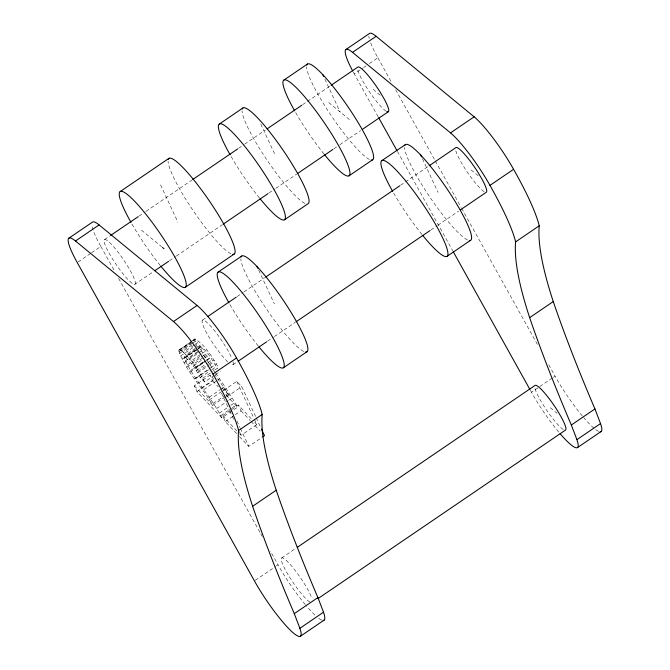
<?xml version="1.0" encoding="UTF-8"?>
<svg xmlns="http://www.w3.org/2000/svg" width="670" height="670" viewBox="0 0 670 670"><rect width="100%" height="100%" fill="white"/><g stroke="black" fill="none" stroke-linecap="round" stroke-linejoin="round"><path stroke-width="0.5" stroke-dasharray="3.35 2.51" d="M231.77 411.112L221.829 417.879C211.285 396.757 193.89 379.647 184.149 358.14L184.351 356.959L196.779 348.5M215.053 372.403L203.102 354.288L199.895 347.42L200.095 346.239C208.362 351.072 211.988 360.963 217.465 368.274M225.162 396.858L212.733 405.317C202.139 386.732 185.297 370.912 178.748 350.293L191.595 341.214M192.834 340.695L194.903 338.961C205.531 345.142 212.097 357.21 218.504 367.503L212.708 371.456M104.512 239.592L109.704 236.058M139.109 216.033L145.164 211.913M146.027 211.326L191.871 180.113M238.579 148.305L243.771 144.77M244.634 144.184L265.387 130.047M302.58 104.721L330.26 85.877M78.088 261.962L90.735 253.352M91.581 252.774L100.852 246.459A48.248 7.847 55.7 0 1 91.807 224.819M378.14 116.764L354.279 73.893L362.713 68.147M363.559 67.578L366.088 65.853M369.455 63.558L377.888 57.813A48.248 7.847 55.7 0 1 370.401 42.185M134.879 284.289A27.018 4.397 55.7 0 0 115.332 248.754A27.018 4.397 55.7 0 0 108.875 252.783A27.018 4.397 55.7 0 0 134.879 284.289L153.045 271.928M169.477 260.739L175.532 256.61M176.403 256.024L222.239 224.81M268.946 193.002L275.002 188.881M275.864 188.295L296.626 174.158M333.819 148.832L339.003 145.298M339.874 144.712L360.628 130.575M202.508 320.118L206.829 317.178M237.105 296.559L243.16 292.438M244.022 291.852L264.776 277.715M400.576 185.247L428.256 166.403M192.424 340.653L194.903 338.961M178.748 350.293L192.005 341.264M179.166 349.673L180.088 349.782L192.516 341.323M193.345 340.754L195.833 339.062M178.831 351.557L192.918 341.96M180.088 349.782L181.52 350.678L192.29 343.341M193.119 342.78L197.256 339.958M179.426 353.467L193.504 343.878M181.52 350.678L183.463 352.353L194.233 345.025M195.062 344.455L199.199 341.633M180.515 356.038L195.431 345.879M183.463 352.353L185.908 354.824L196.679 347.487M197.508 346.926L201.653 344.104M197.608 347.931L200.095 346.239M182.098 359.195L197.014 349.045M184.149 358.14L197.407 349.12M198.236 348.551L199.895 347.42M184.351 356.959L185.758 357.512L197.357 349.606M198.186 349.045L201.494 346.792M185.908 354.824L188.555 357.738L199.325 350.41M200.154 349.841L204.3 347.026M185.196 360.921L199.275 351.331M184.124 362.797L204.065 349.196M188.555 357.738L191.143 360.82L201.084 354.053M201.913 353.492L206.879 350.109M187.365 365.008L201.444 355.418M186.704 367.018L202.449 356.298M203.228 355.845L207.365 353.023M191.143 360.82L193.663 364.07L203.605 357.303M204.434 356.741L209.409 353.35M185.758 357.512L193.253 365.879L204.023 358.542M204.852 357.981L208.99 355.159M190.707 370.443L204.794 360.854M214.634 375.141L204.685 381.917L200.246 377.528L194.87 368.165L205.64 360.828M206.461 360.267L210.606 357.445M193.663 364.07L196.126 367.487L206.067 360.72M206.896 360.15L211.871 356.767M189.962 372.026L205.707 361.306M196.402 370.518L207.172 363.19M208.002 362.621L212.147 359.807M204.685 381.917L198.488 371.012L207.6 364.807M208.429 364.237L214.224 360.293M197.817 372.872L208.588 365.535M209.417 364.974L213.554 362.152M194.543 378.768L210.28 368.048M210.64 367.822L216.444 363.869M195.95 378.282L210.028 368.693M200.246 377.528L211.017 370.2M211.846 369.631L215.983 366.817M202.767 378.223L211.879 372.017M221.829 417.879L196.997 391.598L194.308 385.811L210.053 375.091L213.596 378.843M215.455 374.58L220.43 371.197M232.875 364.823L237.197 361.875M267.472 341.264L273.528 337.136M274.39 336.549L295.152 322.412M430.944 229.944L436.999 225.823M437.862 225.237L458.623 211.1M201.084 388.181L215.991 378.031M196.997 391.598L212.733 380.878L210.053 375.091M203.806 389.588L217.063 380.56M217.892 379.999L219.542 378.868M209.124 397.235L220.723 389.337M221.552 388.776L224.869 386.515L236.468 404.915L237.565 407.167L232.599 410.551M209.274 399.99L222.532 390.97M223.361 390.401L225.02 389.278L215.036 374.899M223.52 390.417L236.778 381.389L241.744 386.649L255.747 416.824M213.286 403.399L224.885 395.501M225.715 394.932L229.023 392.679M225.991 396.288L228.478 394.597L225.02 389.278M226.837 396.808L241.744 386.649M216.594 408.541L228.194 400.643M229.014 400.082L232.331 397.821M219.35 413.13L230.12 405.802M230.949 405.233L235.086 402.419M220.732 415.635L231.502 408.298M232.331 407.737L236.468 404.915M236.669 433.591L225.287 421.547L222.599 415.76L230.89 410.115M231.72 409.554L238.344 405.04L251.861 419.353M225.287 421.547L234.399 415.341M235.229 414.772L241.033 410.827L238.344 405.04M239.684 433.842L241.108 435.349L256.845 424.629L254.232 418.984M239.517 436.606L248.763 446.396L262.02 437.368M281.693 557.951L295.529 548.521M255.262 580.312L275.504 566.535M276.341 565.957L278.033 564.81L270.42 551.125M558.721 432.05A48.248 7.847 55.7 0 1 531.461 392.243L539.048 387.076M539.894 386.506L552.541 377.888M553.386 377.319L555.07 376.172L547.96 363.4M373.123 89.378L381.389 96.17M471.119 169.904L479.385 176.696M328.761 102.594L351.373 121.178M550.305 407.728L557.072 413.29M141.445 230.145L161.638 246.736M222.097 387.846L228.478 394.597M254.709 422.368L256.845 424.629M212.733 380.878L218.412 386.883M226.217 395.149L237.565 407.167M241.033 410.827L250.278 420.618M250.99 421.371L260.236 431.153M194.308 385.811L212.733 405.317M222.599 415.76L236.837 430.827M193.253 365.879L194.87 368.165M215.614 373.215L224.869 386.515M196.126 367.487L198.488 371.012M377.888 57.813L391.598 82.444M395.66 89.738L434.746 159.979M435.257 160.892L461.153 207.415M461.655 208.328L538.32 346.063M397.436 151.428L452.769 250.856M530.439 390.417L531.461 392.243M100.852 246.459L114.562 271.09M118.623 278.385L260.262 532.885M260.772 533.797L262.297 536.536M197.047 346.901L194.493 339.573M422.435 158.757L438.063 192.416M324.883 79.169L340.067 111.89M260.781 124.051L275.529 155.834M258.729 270.228L274.357 303.887M160.582 184.895L177.935 222.289M256.191 417.762L260.563 427.192M236.778 381.389L253.796 418.047M236.946 420.936L240.011 427.535M240.446 428.482L248.763 446.396M221.469 393.047L229.324 409.965M229.76 410.903L234.559 421.246M239.358 431.589L241.108 435.349M321.65 620.06A48.248 7.847 55.7 0 1 318.284 617.958M314.841 614.976A48.248 7.847 55.7 0 1 306.676 606.25M305.294 604.608A48.248 7.847 55.7 0 1 278.033 564.81M386.121 111.178A27.018 4.397 55.7 0 1 369.396 91.706A27.018 4.397 55.7 0 1 357.579 69.169M304.892 203.387A57.905 9.414 55.7 0 1 267.539 160.825A57.905 9.414 55.7 0 1 242.037 110.86M259.449 197.952A57.905 9.414 55.7 0 1 230.606 155.624M230.907 253.763A57.905 9.414 55.7 0 1 193.563 211.201A57.905 9.414 55.7 0 1 168.053 161.244M160.281 265.471A57.905 9.414 55.7 0 1 131.437 223.152M369.43 159.443A57.905 9.414 55.7 0 1 332.077 116.882A57.905 9.414 55.7 0 1 306.567 66.916M323.987 154.008A57.905 9.414 55.7 0 1 295.143 111.681M233.026 361.741A27.018 4.397 55.7 0 1 231.393 364.664M227.783 361.926A27.018 4.397 55.7 0 1 204.911 329.565A27.018 4.397 55.7 0 1 209.819 325.268A27.018 4.397 55.7 0 1 231.837 358.375M484.108 191.704A27.018 4.397 55.7 0 1 467.384 172.232A27.018 4.397 55.7 0 1 455.567 149.695M303.719 351.44A57.905 9.414 55.7 0 1 266.367 308.878A57.905 9.414 55.7 0 1 240.857 258.913M258.277 346.005A57.905 9.414 55.7 0 1 229.425 303.678M467.417 239.969A57.905 9.414 55.7 0 1 430.073 197.407A57.905 9.414 55.7 0 1 404.563 147.442M421.983 234.534A57.905 9.414 55.7 0 1 393.131 192.206M354.279 73.893A48.248 7.847 55.7 0 1 353.232 71.983M598.695 431.421A48.248 7.847 55.7 0 1 594.516 428.674M593.888 428.147A48.248 7.847 55.7 0 1 583.712 417.603M582.331 415.97A48.248 7.847 55.7 0 1 555.07 376.172M369.245 38.483A48.248 7.847 55.7 0 1 368.843 36.172M309.875 602.096A27.018 4.397 55.7 0 1 285.42 569.961A27.018 4.397 55.7 0 1 289.164 563.261A27.018 4.397 55.7 0 1 311.893 598.486M563.294 429.529A27.018 4.397 55.7 0 1 546.578 410.057A27.018 4.397 55.7 0 1 534.76 387.528"/><path stroke-width="1" d="M120.215 191.545L169.008 158.313M219.383 124.017L242.992 107.937M283.921 80.073L307.53 63.993M68.826 238.219L92.435 222.139A48.248 7.847 55.7 0 1 99.093 224.927L197.089 305.453A48.248 7.847 55.7 0 1 236.535 357.956A132.953 21.616 55.7 0 1 262.196 414.445A643.61 104.646 55.7 0 0 276.224 490.214A1236.242 201 55.7 0 0 317.907 597.573L323.501 612.212A48.248 7.847 55.7 0 1 323.124 620.42M345.862 49.58L369.472 33.5A48.248 7.847 55.7 0 1 376.13 36.281L474.125 116.806A48.248 7.847 55.7 0 1 513.572 169.309A132.953 21.616 55.7 0 1 539.233 225.798A643.61 104.646 55.7 0 0 553.261 301.567A1236.242 201 55.7 0 0 594.943 408.935L600.538 423.574A48.248 7.847 55.7 0 1 600.161 431.781M323.501 612.212L299.884 628.293A48.248 7.847 55.7 0 1 288.284 628.125A48.248 7.847 55.7 0 1 254.424 580.89L77.243 262.54A48.248 7.847 55.7 0 1 75.484 241.007L99.093 224.927M352.73 71.045A48.248 7.847 55.7 0 1 352.521 52.361L376.13 36.281M110.567 235.472L138.246 216.628M192.734 179.518L237.716 148.891M267.121 128.866L301.718 105.307M331.122 85.283L357.939 67.025A27.018 4.397 55.7 0 1 380.652 92.912L383.944 98.54A27.018 4.397 55.7 0 1 386.825 111.572M154.778 270.747L168.614 261.325M223.102 224.216L268.084 193.596M297.488 173.572L332.948 149.418M362.361 129.394L388.307 111.731M185.288 287.329L234.09 254.097M284.457 219.802L308.066 203.722A57.905 9.414 55.7 0 0 281.375 147.718A57.905 9.414 55.7 0 0 242.23 109.001M348.995 175.858L372.604 159.778M218.202 272.07L241.82 255.99M381.908 160.599L405.517 144.519M75.484 241.007L173.471 321.533L197.089 305.453M352.521 52.361L450.516 132.886L474.125 116.806M207.692 316.583L236.234 297.153M265.647 277.129L399.705 185.841M429.118 165.817L455.927 147.559A27.018 4.397 55.7 0 1 478.648 173.438L481.939 179.066A27.018 4.397 55.7 0 1 486.303 192.257L460.349 209.919M299.884 628.293L294.289 613.653A1236.242 201 55.7 0 1 252.615 506.286A643.61 104.646 55.7 0 1 238.579 430.517A132.953 21.616 55.7 0 0 212.918 374.036L236.535 357.956M600.538 423.574L576.92 439.654L571.334 425.014A1236.242 201 55.7 0 1 529.652 317.647A643.61 104.646 55.7 0 1 515.624 241.878A132.953 21.616 55.7 0 0 489.963 185.389L513.572 169.309M238.059 361.289L266.601 341.851M296.014 321.826L430.081 230.539M283.284 367.855L306.894 351.775M446.982 256.384L470.6 240.304M238.579 430.517L262.196 414.445M515.624 241.878L539.233 225.798M262.849 436.806L264.499 435.676L261.442 429.076M252.615 506.286L276.224 490.214M529.652 317.647L553.261 301.567M297.262 547.348L535.121 385.384A27.018 4.397 55.7 0 1 557.834 411.263L561.125 416.891A27.018 4.397 55.7 0 1 565.488 430.081L318.116 598.519M294.289 613.653L317.907 597.573M571.334 425.014L594.943 408.935M300.529 636.173L324.138 620.102M577.565 447.535L601.174 431.455M162.442 247.397L164.058 248.729M378.651 117.677L396.925 150.516M453.28 251.769L529.937 389.513M420.701 155.021L421.572 156.889M322.714 74.496L323.577 76.363M256.995 266.493L257.866 268.36M173.471 321.533A48.248 7.847 55.7 0 1 212.918 374.036M230.12 154.787A57.905 9.414 55.7 0 1 231.46 131.353A57.905 9.414 55.7 0 1 282.07 205.606A57.905 9.414 55.7 0 1 260.06 198.705M130.96 222.306A57.905 9.414 55.7 0 1 132.292 198.881A57.905 9.414 55.7 0 1 182.91 273.125A57.905 9.414 55.7 0 1 160.892 266.224M168.245 159.376A57.905 9.414 55.7 0 1 209.542 201.218A57.905 9.414 55.7 0 1 232.766 254.34M306.768 65.057A57.905 9.414 55.7 0 1 348.057 106.898A57.905 9.414 55.7 0 1 371.289 160.021M294.658 110.835A57.905 9.414 55.7 0 1 295.998 87.41A57.905 9.414 55.7 0 1 346.608 161.654A57.905 9.414 55.7 0 1 324.598 154.762M241.049 257.054A57.905 9.414 55.7 0 1 282.346 298.895A57.905 9.414 55.7 0 1 305.57 352.018M228.947 302.832A57.905 9.414 55.7 0 1 230.287 279.407A57.905 9.414 55.7 0 1 280.897 353.651A57.905 9.414 55.7 0 1 258.888 346.759M404.755 145.583A57.905 9.414 55.7 0 1 446.053 187.424A57.905 9.414 55.7 0 1 469.276 240.547M392.654 191.36A57.905 9.414 55.7 0 1 393.993 167.936A57.905 9.414 55.7 0 1 444.604 242.18A57.905 9.414 55.7 0 1 422.586 235.287M450.516 132.886A48.248 7.847 55.7 0 1 489.963 185.389M576.92 439.654A48.248 7.847 55.7 0 1 560.103 433.683"/></g></svg>
